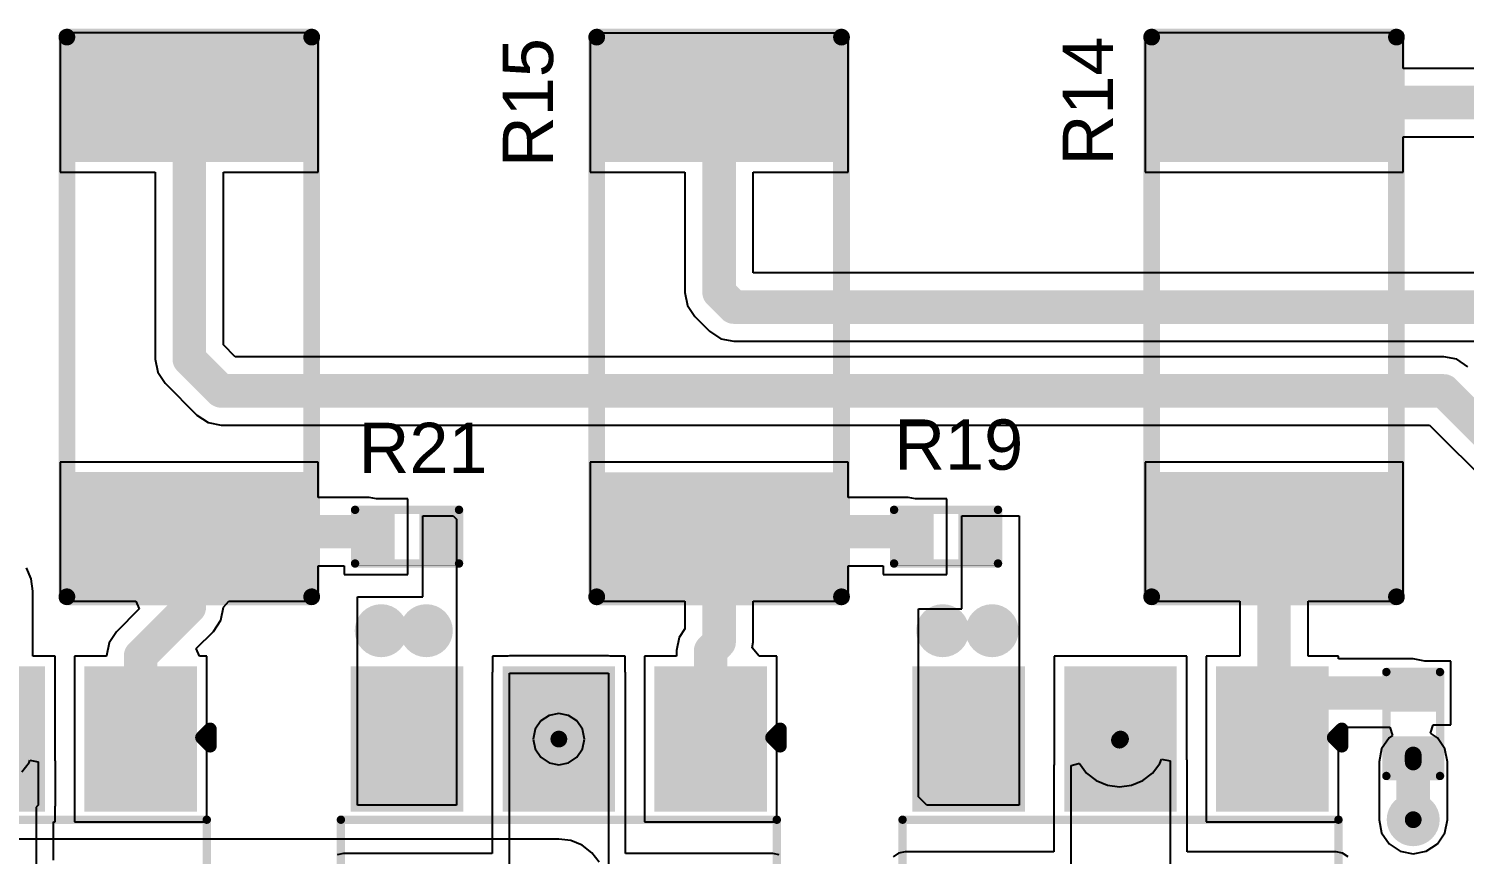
# Model space of a CAD drawing. Header units: inches. Extents: x -0.24 to 5.71, y -0.19 to 1.19.
# Drawn here: x 0.795 to 1.651, y 0.244 to 0.736 of the extents above; entities that cross this region are included whole.
import ezdxf

# ---------------------------------------------------------------- set-up
doc = ezdxf.new("R2010")
doc.units = ezdxf.units.IN
doc.header["$MEASUREMENT"] = 0
for name, color, linetype in [('Bottom Layer', 5, 'Continuous'), ('Bottom Solder', 6, 'Continuous'), ('Top Layer', 1, 'Continuous'), ('Top Overlay', 2, 'Continuous'), ('Top Paste', 8, 'Continuous'), ('Top Solder', 216, 'Continuous'), ('Via Holes', 16, 'Continuous')]:
    doc.layers.add(name, color=color, linetype=linetype)
doc.styles.add('Arial', font='', dxfattribs={"height": 0.2})
doc.styles.get('Arial').set_extended_font_data('Arial')

# ---------------------------------------------------------------- blocks, each defined once
blk = doc.blocks.new('RES_2512_17')
at = {"layer": 'Top Layer'}
for points in [[(-0.15944875, 0.06692915), (-0.09645665, 0.06692915), (-0.09645665, -0.06692915), (-0.15944875, -0.06692915)], [(0.09645675, 0.06692915), (0.15944885, 0.06692915), (0.15944885, -0.06692915), (0.09645675, -0.06692915)]]:
    blk.add_hatch(color=1, dxfattribs=at).paths.add_polyline_path(points)
at = {"layer": 'Top Paste'}
for points in [[(-0.15944875, 0.06692915), (-0.09645665, 0.06692915), (-0.09645665, -0.06692915), (-0.15944875, -0.06692915)], [(0.09645675, 0.06692915), (0.15944885, 0.06692915), (0.15944885, -0.06692915), (0.09645675, -0.06692915)]]:
    blk.add_hatch(color=8, dxfattribs=at).paths.add_polyline_path(points)
at = {"layer": 'Top Solder'}
for points in [[(-0.16344875, 0.07092915), (-0.09245665, 0.07092915), (-0.09245665, -0.07092915), (-0.16344875, -0.07092915)], [(0.09245675, 0.07092915), (0.16344885, 0.07092915), (0.16344885, -0.07092915), (0.09245675, -0.07092915)]]:
    blk.add_hatch(color=216, dxfattribs=at).paths.add_polyline_path(points)
at = {"layer": 'Top Overlay'}
for points in [[(-0.167, -0.073, 0.01, 0.01, 0), (-0.167, 0.073, 0.01, 0.01, 0)], [(0.1667936, 0.073, 0.01, 0.01, 0), (-0.167, 0.073, 0.01, 0.01, 0)], [(0.1667936, -0.073, 0.01, 0.01, 0), (0.1667936, 0.073, 0.01, 0.01, 0)], [(0.1667936, -0.073, 0.01, 0.01, 0), (-0.167, -0.073, 0.01, 0.01, 0)]]:
    blk.add_lwpolyline(points, format="xyseb", dxfattribs=at)
for points in [[(-0.1695, 0.073, 0.005, 0.005, 1), (-0.1645, 0.073, 0.005, 0.005, 1)], [(-0.1695, 0.073, 0.005, 0.005, 1), (-0.1645, 0.073, 0.005, 0.005, 1)], [(0.1642936, 0.073, 0.005, 0.005, 1), (0.1692936, 0.073, 0.005, 0.005, 1)], [(0.1642936, 0.073, 0.005, 0.005, 1), (0.1692936, 0.073, 0.005, 0.005, 1)], [(-0.1695, -0.073, 0.005, 0.005, 1), (-0.1645, -0.073, 0.005, 0.005, 1)], [(-0.1695, -0.073, 0.005, 0.005, 1), (-0.1645, -0.073, 0.005, 0.005, 1)], [(0.1642936, -0.073, 0.005, 0.005, 1), (0.1692936, -0.073, 0.005, 0.005, 1)], [(0.1642936, -0.073, 0.005, 0.005, 1), (0.1692936, -0.073, 0.005, 0.005, 1)]]:
    blk.add_lwpolyline(points, format="xyseb", close=True, dxfattribs=at)
blk = doc.blocks.new('R___0402_18')
at = {"layer": 'Top Layer'}
for points in [[(-0.0275, -0.0125), (-0.0275, 0.0125), (-0.009499999999999998, 0.0125), (-0.009500000000000001, -0.0125)], [(0.009499999999999998, -0.0125), (0.009500000000000001, 0.0125), (0.0275, 0.0125), (0.0275, -0.0125)]]:
    blk.add_hatch(color=1, dxfattribs=at).paths.add_polyline_path(points)
at = {"layer": 'Top Paste'}
for points in [[(-0.0275, -0.0125), (-0.0275, 0.0125), (-0.009499999999999998, 0.0125), (-0.009500000000000001, -0.0125)], [(0.009499999999999998, -0.0125), (0.009500000000000001, 0.0125), (0.0275, 0.0125), (0.0275, -0.0125)]]:
    blk.add_hatch(color=8, dxfattribs=at).paths.add_polyline_path(points)
at = {"layer": 'Top Solder'}
for points in [[(-0.0296654, -0.0146654), (-0.0296654, 0.0146654), (-0.007334599999999998, 0.0146654), (-0.007334600000000002, -0.0146654)], [(0.007334599999999998, -0.0146654), (0.007334600000000002, 0.0146654), (0.0296654, 0.0146654), (0.0296654, -0.0146654)]]:
    blk.add_hatch(color=216, dxfattribs=at).paths.add_polyline_path(points)
at = {"layer": 'Top Overlay'}
for points in [[(-0.031, 0.016, 0.005, 0.005, 0), (0.031, 0.016, 0.005, 0.005, 0)], [(-0.031, -0.016, 0.005, 0.005, 0), (-0.031, 0.016, 0.005, 0.005, 0)], [(0.031, -0.016, 0.005, 0.005, 0), (0.031, 0.016, 0.005, 0.005, 0)], [(-0.031, -0.016, 0.005, 0.005, 0), (0.031, -0.016, 0.005, 0.005, 0)], [(-0.032, -0.017, 0.000127, 0.000127, 0), (0.032, -0.017, 0.000127, 0.000127, 0)]]:
    blk.add_lwpolyline(points, format="xyseb", dxfattribs=at)
for points in [[(-0.03225, 0.016, 0.0025, 0.0025, 1), (-0.02975, 0.016, 0.0025, 0.0025, 1)], [(-0.03225, 0.016, 0.0025, 0.0025, 1), (-0.02975, 0.016, 0.0025, 0.0025, 1)], [(0.02975, 0.016, 0.0025, 0.0025, 1), (0.03225, 0.016, 0.0025, 0.0025, 1)], [(0.02975, 0.016, 0.0025, 0.0025, 1), (0.03225, 0.016, 0.0025, 0.0025, 1)], [(-0.03225, -0.016, 0.0025, 0.0025, 1), (-0.02975, -0.016, 0.0025, 0.0025, 1)], [(-0.03225, -0.016, 0.0025, 0.0025, 1), (-0.02975, -0.016, 0.0025, 0.0025, 1)], [(-0.0320317, -0.017, 6.35e-05, 6.35e-05, 1), (-0.0319683, -0.017, 6.35e-05, 6.35e-05, 1)], [(0.02975, -0.016, 0.0025, 0.0025, 1), (0.03225, -0.016, 0.0025, 0.0025, 1)], [(0.02975, -0.016, 0.0025, 0.0025, 1), (0.03225, -0.016, 0.0025, 0.0025, 1)], [(0.0319683, -0.017, 6.35e-05, 6.35e-05, 1), (0.0320317, -0.017, 6.35e-05, 6.35e-05, 1)]]:
    blk.add_lwpolyline(points, format="xyseb", close=True, dxfattribs=at)
blk = doc.blocks.new('R___0402_20')
at = {"layer": 'Top Layer'}
for points in [[(-0.0275, -0.0125), (-0.0275, 0.0125), (-0.009499999999999998, 0.0125), (-0.009500000000000001, -0.0125)], [(0.009499999999999998, -0.0125), (0.009500000000000001, 0.0125), (0.0275, 0.0125), (0.0275, -0.0125)]]:
    blk.add_hatch(color=1, dxfattribs=at).paths.add_polyline_path(points)
at = {"layer": 'Top Paste'}
for points in [[(-0.0275, -0.0125), (-0.0275, 0.0125), (-0.009499999999999998, 0.0125), (-0.009500000000000001, -0.0125)], [(0.009499999999999998, -0.0125), (0.009500000000000001, 0.0125), (0.0275, 0.0125), (0.0275, -0.0125)]]:
    blk.add_hatch(color=8, dxfattribs=at).paths.add_polyline_path(points)
at = {"layer": 'Top Solder'}
for points in [[(-0.0296654, -0.0146654), (-0.0296654, 0.0146654), (-0.007334599999999998, 0.0146654), (-0.007334600000000002, -0.0146654)], [(0.007334599999999998, -0.0146654), (0.007334600000000002, 0.0146654), (0.0296654, 0.0146654), (0.0296654, -0.0146654)]]:
    blk.add_hatch(color=216, dxfattribs=at).paths.add_polyline_path(points)
at = {"layer": 'Top Overlay'}
for points in [[(-0.031, -0.016, 0.005, 0.005, 0), (-0.031, 0.016, 0.005, 0.005, 0)], [(-0.031, 0.016, 0.005, 0.005, 0), (0.031, 0.016, 0.005, 0.005, 0)], [(0.031, -0.016, 0.005, 0.005, 0), (0.031, 0.016, 0.005, 0.005, 0)], [(-0.031, -0.016, 0.005, 0.005, 0), (0.031, -0.016, 0.005, 0.005, 0)], [(-0.032, -0.017, 0.000127, 0.000127, 0), (0.032, -0.017, 0.000127, 0.000127, 0)]]:
    blk.add_lwpolyline(points, format="xyseb", dxfattribs=at)
for points in [[(-0.03225, 0.016, 0.0025, 0.0025, 1), (-0.02975, 0.016, 0.0025, 0.0025, 1)], [(-0.03225, 0.016, 0.0025, 0.0025, 1), (-0.02975, 0.016, 0.0025, 0.0025, 1)], [(0.02975, 0.016, 0.0025, 0.0025, 1), (0.03225, 0.016, 0.0025, 0.0025, 1)], [(0.02975, 0.016, 0.0025, 0.0025, 1), (0.03225, 0.016, 0.0025, 0.0025, 1)], [(-0.03225, -0.016, 0.0025, 0.0025, 1), (-0.02975, -0.016, 0.0025, 0.0025, 1)], [(-0.03225, -0.016, 0.0025, 0.0025, 1), (-0.02975, -0.016, 0.0025, 0.0025, 1)], [(-0.0320317, -0.017, 6.35e-05, 6.35e-05, 1), (-0.0319683, -0.017, 6.35e-05, 6.35e-05, 1)], [(0.02975, -0.016, 0.0025, 0.0025, 1), (0.03225, -0.016, 0.0025, 0.0025, 1)], [(0.02975, -0.016, 0.0025, 0.0025, 1), (0.03225, -0.016, 0.0025, 0.0025, 1)], [(0.0319683, -0.017, 6.35e-05, 6.35e-05, 1), (0.0320317, -0.017, 6.35e-05, 6.35e-05, 1)]]:
    blk.add_lwpolyline(points, format="xyseb", close=True, dxfattribs=at)
blk = doc.blocks.new('R___0402_21')
at = {"layer": 'Top Layer'}
for points in [[(-0.0275, -0.0125), (-0.0275, 0.0125), (-0.009500000000000003, 0.0125), (-0.009499999999999996, -0.0125)], [(0.009500000000000003, -0.0125), (0.009499999999999996, 0.0125), (0.0275, 0.0125), (0.0275, -0.0125)]]:
    blk.add_hatch(color=1, dxfattribs=at).paths.add_polyline_path(points)
at = {"layer": 'Top Paste'}
for points in [[(-0.0275, -0.0125), (-0.0275, 0.0125), (-0.009500000000000003, 0.0125), (-0.009499999999999996, -0.0125)], [(0.009500000000000003, -0.0125), (0.009499999999999996, 0.0125), (0.0275, 0.0125), (0.0275, -0.0125)]]:
    blk.add_hatch(color=8, dxfattribs=at).paths.add_polyline_path(points)
at = {"layer": 'Top Solder'}
for points in [[(-0.0296654, -0.0146654), (-0.0296654, 0.0146654), (-0.007334600000000003, 0.0146654), (-0.007334599999999997, -0.0146654)], [(0.007334600000000003, -0.0146654), (0.007334599999999997, 0.0146654), (0.0296654, 0.0146654), (0.0296654, -0.0146654)]]:
    blk.add_hatch(color=216, dxfattribs=at).paths.add_polyline_path(points)
at = {"layer": 'Top Overlay'}
for points in [[(0.031, 0.016, 0.005, 0.005, 0), (-0.031, 0.016, 0.005, 0.005, 0)], [(-0.031, -0.016, 0.005, 0.005, 0), (-0.031, 0.016, 0.005, 0.005, 0)], [(0.031, -0.016, 0.005, 0.005, 0), (0.031, 0.016, 0.005, 0.005, 0)], [(0.031, -0.016, 0.005, 0.005, 0), (-0.031, -0.016, 0.005, 0.005, 0)], [(0.032, -0.017, 0.000127, 0.000127, 0), (-0.032, -0.017, 0.000127, 0.000127, 0)]]:
    blk.add_lwpolyline(points, format="xyseb", dxfattribs=at)
for points in [[(-0.03225, 0.016, 0.0025, 0.0025, 1), (-0.02975, 0.016, 0.0025, 0.0025, 1)], [(-0.03225, 0.016, 0.0025, 0.0025, 1), (-0.02975, 0.016, 0.0025, 0.0025, 1)], [(0.02975, 0.016, 0.0025, 0.0025, 1), (0.03225, 0.016, 0.0025, 0.0025, 1)], [(0.02975, 0.016, 0.0025, 0.0025, 1), (0.03225, 0.016, 0.0025, 0.0025, 1)], [(-0.03225, -0.016, 0.0025, 0.0025, 1), (-0.02975, -0.016, 0.0025, 0.0025, 1)], [(-0.03225, -0.016, 0.0025, 0.0025, 1), (-0.02975, -0.016, 0.0025, 0.0025, 1)], [(-0.0320317, -0.017, 6.35e-05, 6.35e-05, 1), (-0.0319683, -0.017, 6.35e-05, 6.35e-05, 1)], [(0.02975, -0.016, 0.0025, 0.0025, 1), (0.03225, -0.016, 0.0025, 0.0025, 1)], [(0.02975, -0.016, 0.0025, 0.0025, 1), (0.03225, -0.016, 0.0025, 0.0025, 1)], [(0.0319683, -0.017, 6.35e-05, 6.35e-05, 1), (0.0320317, -0.017, 6.35e-05, 6.35e-05, 1)]]:
    blk.add_lwpolyline(points, format="xyseb", close=True, dxfattribs=at)
blk = doc.blocks.new('RES_2512_24')
at = {"layer": 'Top Layer'}
for points in [[(-0.15944875, 0.06692915), (-0.09645665, 0.06692915), (-0.09645665, -0.06692915), (-0.15944875, -0.06692915)], [(0.09645675, 0.06692915), (0.15944885, 0.06692915), (0.15944885, -0.06692915), (0.09645675, -0.06692915)]]:
    blk.add_hatch(color=1, dxfattribs=at).paths.add_polyline_path(points)
at = {"layer": 'Top Paste'}
for points in [[(-0.15944875, 0.06692915), (-0.09645665, 0.06692915), (-0.09645665, -0.06692915), (-0.15944875, -0.06692915)], [(0.09645675, 0.06692915), (0.15944885, 0.06692915), (0.15944885, -0.06692915), (0.09645675, -0.06692915)]]:
    blk.add_hatch(color=8, dxfattribs=at).paths.add_polyline_path(points)
at = {"layer": 'Top Solder'}
for points in [[(-0.16344875, 0.07092915), (-0.09245665, 0.07092915), (-0.09245665, -0.07092915), (-0.16344875, -0.07092915)], [(0.09245675, 0.07092915), (0.16344885, 0.07092915), (0.16344885, -0.07092915), (0.09245675, -0.07092915)]]:
    blk.add_hatch(color=216, dxfattribs=at).paths.add_polyline_path(points)
at = {"layer": 'Top Overlay'}
for points in [[(0.1667936, 0.073, 0.01, 0.01, 0), (-0.167, 0.073, 0.01, 0.01, 0)], [(-0.167, -0.073, 0.01, 0.01, 0), (-0.167, 0.073, 0.01, 0.01, 0)], [(0.1667936, -0.073, 0.01, 0.01, 0), (0.1667936, 0.073, 0.01, 0.01, 0)], [(0.1667936, -0.073, 0.01, 0.01, 0), (-0.167, -0.073, 0.01, 0.01, 0)]]:
    blk.add_lwpolyline(points, format="xyseb", dxfattribs=at)
for points in [[(-0.1695, 0.073, 0.005, 0.005, 1), (-0.1645, 0.073, 0.005, 0.005, 1)], [(-0.1695, 0.073, 0.005, 0.005, 1), (-0.1645, 0.073, 0.005, 0.005, 1)], [(0.1642936, 0.073, 0.005, 0.005, 1), (0.1692936, 0.073, 0.005, 0.005, 1)], [(0.1642936, 0.073, 0.005, 0.005, 1), (0.1692936, 0.073, 0.005, 0.005, 1)], [(-0.1695, -0.073, 0.005, 0.005, 1), (-0.1645, -0.073, 0.005, 0.005, 1)], [(-0.1695, -0.073, 0.005, 0.005, 1), (-0.1645, -0.073, 0.005, 0.005, 1)], [(0.1642936, -0.073, 0.005, 0.005, 1), (0.1692936, -0.073, 0.005, 0.005, 1)], [(0.1642936, -0.073, 0.005, 0.005, 1), (0.1692936, -0.073, 0.005, 0.005, 1)]]:
    blk.add_lwpolyline(points, format="xyseb", close=True, dxfattribs=at)
blk = doc.blocks.new('RES_2512_25')
at = {"layer": 'Top Layer'}
for points in [[(-0.15944875, 0.06692915), (-0.09645665, 0.06692915), (-0.09645665, -0.06692915), (-0.15944875, -0.06692915)], [(0.09645675, 0.06692915), (0.15944885, 0.06692915), (0.15944885, -0.06692915), (0.09645675, -0.06692915)]]:
    blk.add_hatch(color=1, dxfattribs=at).paths.add_polyline_path(points)
at = {"layer": 'Top Paste'}
for points in [[(-0.15944875, 0.06692915), (-0.09645665, 0.06692915), (-0.09645665, -0.06692915), (-0.15944875, -0.06692915)], [(0.09645675, 0.06692915), (0.15944885, 0.06692915), (0.15944885, -0.06692915), (0.09645675, -0.06692915)]]:
    blk.add_hatch(color=8, dxfattribs=at).paths.add_polyline_path(points)
at = {"layer": 'Top Solder'}
for points in [[(-0.16344875, 0.07092915), (-0.09245665, 0.07092915), (-0.09245665, -0.07092915), (-0.16344875, -0.07092915)], [(0.09245675, 0.07092915), (0.16344885, 0.07092915), (0.16344885, -0.07092915), (0.09245675, -0.07092915)]]:
    blk.add_hatch(color=216, dxfattribs=at).paths.add_polyline_path(points)
at = {"layer": 'Top Overlay'}
for points in [[(-0.167, -0.073, 0.01, 0.01, 0), (-0.167, 0.073, 0.01, 0.01, 0)], [(0.1667936, 0.073, 0.01, 0.01, 0), (-0.167, 0.073, 0.01, 0.01, 0)], [(0.1667936, -0.073, 0.01, 0.01, 0), (0.1667936, 0.073, 0.01, 0.01, 0)], [(0.1667936, -0.073, 0.01, 0.01, 0), (-0.167, -0.073, 0.01, 0.01, 0)]]:
    blk.add_lwpolyline(points, format="xyseb", dxfattribs=at)
for points in [[(-0.1695, 0.073, 0.005, 0.005, 1), (-0.1645, 0.073, 0.005, 0.005, 1)], [(-0.1695, 0.073, 0.005, 0.005, 1), (-0.1645, 0.073, 0.005, 0.005, 1)], [(0.1642936, 0.073, 0.005, 0.005, 1), (0.1692936, 0.073, 0.005, 0.005, 1)], [(0.1642936, 0.073, 0.005, 0.005, 1), (0.1692936, 0.073, 0.005, 0.005, 1)], [(-0.1695, -0.073, 0.005, 0.005, 1), (-0.1645, -0.073, 0.005, 0.005, 1)], [(-0.1695, -0.073, 0.005, 0.005, 1), (-0.1645, -0.073, 0.005, 0.005, 1)], [(0.1642936, -0.073, 0.005, 0.005, 1), (0.1692936, -0.073, 0.005, 0.005, 1)], [(0.1642936, -0.073, 0.005, 0.005, 1), (0.1692936, -0.073, 0.005, 0.005, 1)]]:
    blk.add_lwpolyline(points, format="xyseb", close=True, dxfattribs=at)
blk = doc.blocks.new('SOT__223_37')
at = {"layer": 'Top Layer'}
for points in [[(-0.07480315, 0.1594489), (0.07480315, 0.1594489), (0.07480315, 0.0807087), (-0.07480315, 0.0807087)], [(-0.12007875, -0.0807086), (-0.06102365, -0.0807086), (-0.06102365, -0.1594488), (-0.12007875, -0.1594488)], [(-0.02952755, -0.0807086), (0.02952755, -0.0807086), (0.02952755, -0.1594488), (-0.02952755, -0.1594488)], [(0.06102365, -0.0807086), (0.12007875, -0.0807086), (0.12007875, -0.1594488), (0.06102365, -0.1594488)]]:
    blk.add_hatch(color=1, dxfattribs=at).paths.add_polyline_path(points)
at = {"layer": 'Top Paste'}
for points in [[(-0.07480315, 0.1594489), (0.07480315, 0.1594489), (0.07480315, 0.0807087), (-0.07480315, 0.0807087)], [(-0.12007875, -0.0807086), (-0.06102365, -0.0807086), (-0.06102365, -0.1594488), (-0.12007875, -0.1594488)], [(-0.02952755, -0.0807086), (0.02952755, -0.0807086), (0.02952755, -0.1594488), (-0.02952755, -0.1594488)], [(0.06102365, -0.0807086), (0.12007875, -0.0807086), (0.12007875, -0.1594488), (0.06102365, -0.1594488)]]:
    blk.add_hatch(color=8, dxfattribs=at).paths.add_polyline_path(points)
at = {"layer": 'Top Solder'}
for points in [[(-0.07880315, 0.1634489), (0.07880315, 0.1634489), (0.07880315, 0.0767087), (-0.07880315, 0.0767087)], [(-0.12407875, -0.0767086), (-0.05702365, -0.0767086), (-0.05702365, -0.1634488), (-0.12407875, -0.1634488)], [(-0.03352755, -0.0767086), (0.03352755, -0.0767086), (0.03352755, -0.1634488), (-0.03352755, -0.1634488)], [(0.05702365, -0.0767086), (0.12407875, -0.0767086), (0.12407875, -0.1634488), (0.05702365, -0.1634488)]]:
    blk.add_hatch(color=216, dxfattribs=at).paths.add_polyline_path(points)
at = {"layer": 'Top Overlay'}
for points in [[(0.13, 0.071, 0.005, 0.005, 0), (-0.13, 0.071, 0.005, 0.005, 0)], [(-0.13, 0.071, 0.005, 0.005, 0), (-0.13, -0.072, 0.005, 0.005, 0)], [(0.13, 0.071, 0.005, 0.005, 0), (0.13, -0.072, 0.005, 0.005, 0)], [(0.13, -0.072, 0.005, 0.005, 0), (-0.13, -0.072, 0.005, 0.005, 0)], [(-0.127, -0.121, 0.007874, 0.007874, 0), (-0.132, -0.116, 0.007874, 0.007874, 0)], [(-0.132, -0.116, 0.007874, 0.007874, 0), (-0.132, -0.126, 0.007874, 0.007874, 0)], [(-0.127, -0.121, 0.007874, 0.007874, 0), (-0.132, -0.126, 0.007874, 0.007874, 0)]]:
    blk.add_lwpolyline(points, format="xyseb", dxfattribs=at)
for points in [[(-0.13125, 0.071, 0.0025, 0.0025, 1), (-0.12875, 0.071, 0.0025, 0.0025, 1)], [(-0.13125, 0.071, 0.0025, 0.0025, 1), (-0.12875, 0.071, 0.0025, 0.0025, 1)], [(0.12875, 0.071, 0.0025, 0.0025, 1), (0.13125, 0.071, 0.0025, 0.0025, 1)], [(0.12875, 0.071, 0.0025, 0.0025, 1), (0.13125, 0.071, 0.0025, 0.0025, 1)], [(-0.13125, -0.072, 0.0025, 0.0025, 1), (-0.12875, -0.072, 0.0025, 0.0025, 1)], [(-0.13125, -0.072, 0.0025, 0.0025, 1), (-0.12875, -0.072, 0.0025, 0.0025, 1)], [(0.12875, -0.072, 0.0025, 0.0025, 1), (0.13125, -0.072, 0.0025, 0.0025, 1)], [(0.12875, -0.072, 0.0025, 0.0025, 1), (0.13125, -0.072, 0.0025, 0.0025, 1)], [(-0.1339685, -0.116, 0.003937, 0.003937, 1), (-0.1300315, -0.116, 0.003937, 0.003937, 1)], [(-0.1339685, -0.116, 0.003937, 0.003937, 1), (-0.1300315, -0.116, 0.003937, 0.003937, 1)], [(-0.1289685, -0.121, 0.003937, 0.003937, 1), (-0.1250315, -0.121, 0.003937, 0.003937, 1)], [(-0.1289685, -0.121, 0.003937, 0.003937, 1), (-0.1250315, -0.121, 0.003937, 0.003937, 1)], [(-0.1339685, -0.126, 0.003937, 0.003937, 1), (-0.1300315, -0.126, 0.003937, 0.003937, 1)], [(-0.1339685, -0.126, 0.003937, 0.003937, 1), (-0.1300315, -0.126, 0.003937, 0.003937, 1)]]:
    blk.add_lwpolyline(points, format="xyseb", close=True, dxfattribs=at)
blk = doc.blocks.new('SOT__223_39')
at = {"layer": 'Top Layer'}
for points in [[(-0.07480315, 0.1594489), (0.07480315, 0.1594489), (0.07480315, 0.0807087), (-0.07480315, 0.0807087)], [(-0.12007875, -0.0807086), (-0.06102365, -0.0807086), (-0.06102365, -0.1594488), (-0.12007875, -0.1594488)], [(-0.02952755, -0.0807086), (0.02952755, -0.0807086), (0.02952755, -0.1594488), (-0.02952755, -0.1594488)], [(0.06102365, -0.0807086), (0.12007875, -0.0807086), (0.12007875, -0.1594488), (0.06102365, -0.1594488)]]:
    blk.add_hatch(color=1, dxfattribs=at).paths.add_polyline_path(points)
at = {"layer": 'Top Paste'}
for points in [[(-0.07480315, 0.1594489), (0.07480315, 0.1594489), (0.07480315, 0.0807087), (-0.07480315, 0.0807087)], [(-0.12007875, -0.0807086), (-0.06102365, -0.0807086), (-0.06102365, -0.1594488), (-0.12007875, -0.1594488)], [(-0.02952755, -0.0807086), (0.02952755, -0.0807086), (0.02952755, -0.1594488), (-0.02952755, -0.1594488)], [(0.06102365, -0.0807086), (0.12007875, -0.0807086), (0.12007875, -0.1594488), (0.06102365, -0.1594488)]]:
    blk.add_hatch(color=8, dxfattribs=at).paths.add_polyline_path(points)
at = {"layer": 'Top Solder'}
for points in [[(-0.07880315, 0.1634489), (0.07880315, 0.1634489), (0.07880315, 0.0767087), (-0.07880315, 0.0767087)], [(-0.12407875, -0.0767086), (-0.05702365, -0.0767086), (-0.05702365, -0.1634488), (-0.12407875, -0.1634488)], [(-0.03352755, -0.0767086), (0.03352755, -0.0767086), (0.03352755, -0.1634488), (-0.03352755, -0.1634488)], [(0.05702365, -0.0767086), (0.12407875, -0.0767086), (0.12407875, -0.1634488), (0.05702365, -0.1634488)]]:
    blk.add_hatch(color=216, dxfattribs=at).paths.add_polyline_path(points)
at = {"layer": 'Top Overlay'}
for points in [[(0.13, 0.071, 0.005, 0.005, 0), (-0.13, 0.071, 0.005, 0.005, 0)], [(-0.13, 0.071, 0.005, 0.005, 0), (-0.13, -0.072, 0.005, 0.005, 0)], [(0.13, 0.071, 0.005, 0.005, 0), (0.13, -0.072, 0.005, 0.005, 0)], [(0.13, -0.072, 0.005, 0.005, 0), (-0.13, -0.072, 0.005, 0.005, 0)], [(-0.127, -0.121, 0.007874, 0.007874, 0), (-0.132, -0.116, 0.007874, 0.007874, 0)], [(-0.132, -0.116, 0.007874, 0.007874, 0), (-0.132, -0.126, 0.007874, 0.007874, 0)], [(-0.127, -0.121, 0.007874, 0.007874, 0), (-0.132, -0.126, 0.007874, 0.007874, 0)]]:
    blk.add_lwpolyline(points, format="xyseb", dxfattribs=at)
for points in [[(-0.13125, 0.071, 0.0025, 0.0025, 1), (-0.12875, 0.071, 0.0025, 0.0025, 1)], [(-0.13125, 0.071, 0.0025, 0.0025, 1), (-0.12875, 0.071, 0.0025, 0.0025, 1)], [(0.12875, 0.071, 0.0025, 0.0025, 1), (0.13125, 0.071, 0.0025, 0.0025, 1)], [(0.12875, 0.071, 0.0025, 0.0025, 1), (0.13125, 0.071, 0.0025, 0.0025, 1)], [(-0.13125, -0.072, 0.0025, 0.0025, 1), (-0.12875, -0.072, 0.0025, 0.0025, 1)], [(-0.13125, -0.072, 0.0025, 0.0025, 1), (-0.12875, -0.072, 0.0025, 0.0025, 1)], [(0.12875, -0.072, 0.0025, 0.0025, 1), (0.13125, -0.072, 0.0025, 0.0025, 1)], [(0.12875, -0.072, 0.0025, 0.0025, 1), (0.13125, -0.072, 0.0025, 0.0025, 1)], [(-0.1339685, -0.116, 0.003937, 0.003937, 1), (-0.1300315, -0.116, 0.003937, 0.003937, 1)], [(-0.1339685, -0.116, 0.003937, 0.003937, 1), (-0.1300315, -0.116, 0.003937, 0.003937, 1)], [(-0.1289685, -0.121, 0.003937, 0.003937, 1), (-0.1250315, -0.121, 0.003937, 0.003937, 1)], [(-0.1289685, -0.121, 0.003937, 0.003937, 1), (-0.1250315, -0.121, 0.003937, 0.003937, 1)], [(-0.1339685, -0.126, 0.003937, 0.003937, 1), (-0.1300315, -0.126, 0.003937, 0.003937, 1)], [(-0.1339685, -0.126, 0.003937, 0.003937, 1), (-0.1300315, -0.126, 0.003937, 0.003937, 1)]]:
    blk.add_lwpolyline(points, format="xyseb", close=True, dxfattribs=at)
blk = doc.blocks.new('SOT__223_41')
at = {"layer": 'Top Layer'}
for points in [[(-0.07480315, 0.1594489), (0.07480315, 0.1594489), (0.07480315, 0.0807087), (-0.07480315, 0.0807087)], [(-0.12007875, -0.0807086), (-0.06102365, -0.0807086), (-0.06102365, -0.1594488), (-0.12007875, -0.1594488)], [(-0.02952755, -0.0807086), (0.02952755, -0.0807086), (0.02952755, -0.1594488), (-0.02952755, -0.1594488)], [(0.06102365, -0.0807086), (0.12007875, -0.0807086), (0.12007875, -0.1594488), (0.06102365, -0.1594488)]]:
    blk.add_hatch(color=1, dxfattribs=at).paths.add_polyline_path(points)
at = {"layer": 'Top Paste'}
for points in [[(-0.07480315, 0.1594489), (0.07480315, 0.1594489), (0.07480315, 0.0807087), (-0.07480315, 0.0807087)], [(-0.12007875, -0.0807086), (-0.06102365, -0.0807086), (-0.06102365, -0.1594488), (-0.12007875, -0.1594488)], [(-0.02952755, -0.0807086), (0.02952755, -0.0807086), (0.02952755, -0.1594488), (-0.02952755, -0.1594488)], [(0.06102365, -0.0807086), (0.12007875, -0.0807086), (0.12007875, -0.1594488), (0.06102365, -0.1594488)]]:
    blk.add_hatch(color=8, dxfattribs=at).paths.add_polyline_path(points)
at = {"layer": 'Top Solder'}
for points in [[(-0.07880315, 0.1634489), (0.07880315, 0.1634489), (0.07880315, 0.0767087), (-0.07880315, 0.0767087)], [(-0.12407875, -0.0767086), (-0.05702365, -0.0767086), (-0.05702365, -0.1634488), (-0.12407875, -0.1634488)], [(-0.03352755, -0.0767086), (0.03352755, -0.0767086), (0.03352755, -0.1634488), (-0.03352755, -0.1634488)], [(0.05702365, -0.0767086), (0.12407875, -0.0767086), (0.12407875, -0.1634488), (0.05702365, -0.1634488)]]:
    blk.add_hatch(color=216, dxfattribs=at).paths.add_polyline_path(points)
at = {"layer": 'Top Overlay'}
for points in [[(0.13, 0.071, 0.005, 0.005, 0), (-0.13, 0.071, 0.005, 0.005, 0)], [(-0.13, 0.071, 0.005, 0.005, 0), (-0.13, -0.072, 0.005, 0.005, 0)], [(0.13, 0.071, 0.005, 0.005, 0), (0.13, -0.072, 0.005, 0.005, 0)], [(0.13, -0.072, 0.005, 0.005, 0), (-0.13, -0.072, 0.005, 0.005, 0)], [(-0.127, -0.121, 0.007874, 0.007874, 0), (-0.132, -0.116, 0.007874, 0.007874, 0)], [(-0.132, -0.116, 0.007874, 0.007874, 0), (-0.132, -0.126, 0.007874, 0.007874, 0)], [(-0.127, -0.121, 0.007874, 0.007874, 0), (-0.132, -0.126, 0.007874, 0.007874, 0)]]:
    blk.add_lwpolyline(points, format="xyseb", dxfattribs=at)
for points in [[(-0.13125, 0.071, 0.0025, 0.0025, 1), (-0.12875, 0.071, 0.0025, 0.0025, 1)], [(-0.13125, 0.071, 0.0025, 0.0025, 1), (-0.12875, 0.071, 0.0025, 0.0025, 1)], [(0.12875, 0.071, 0.0025, 0.0025, 1), (0.13125, 0.071, 0.0025, 0.0025, 1)], [(0.12875, 0.071, 0.0025, 0.0025, 1), (0.13125, 0.071, 0.0025, 0.0025, 1)], [(-0.13125, -0.072, 0.0025, 0.0025, 1), (-0.12875, -0.072, 0.0025, 0.0025, 1)], [(-0.13125, -0.072, 0.0025, 0.0025, 1), (-0.12875, -0.072, 0.0025, 0.0025, 1)], [(0.12875, -0.072, 0.0025, 0.0025, 1), (0.13125, -0.072, 0.0025, 0.0025, 1)], [(0.12875, -0.072, 0.0025, 0.0025, 1), (0.13125, -0.072, 0.0025, 0.0025, 1)], [(-0.1339685, -0.116, 0.003937, 0.003937, 1), (-0.1300315, -0.116, 0.003937, 0.003937, 1)], [(-0.1339685, -0.116, 0.003937, 0.003937, 1), (-0.1300315, -0.116, 0.003937, 0.003937, 1)], [(-0.1289685, -0.121, 0.003937, 0.003937, 1), (-0.1250315, -0.121, 0.003937, 0.003937, 1)], [(-0.1289685, -0.121, 0.003937, 0.003937, 1), (-0.1250315, -0.121, 0.003937, 0.003937, 1)], [(-0.1339685, -0.126, 0.003937, 0.003937, 1), (-0.1300315, -0.126, 0.003937, 0.003937, 1)], [(-0.1339685, -0.126, 0.003937, 0.003937, 1), (-0.1300315, -0.126, 0.003937, 0.003937, 1)]]:
    blk.add_lwpolyline(points, format="xyseb", close=True, dxfattribs=at)

msp = doc.modelspace()

# ---------------------------------------------------------------- hatches: boundary and pattern name
at = {"layer": 'Bottom Layer'}
h = msp.add_hatch(color=5, dxfattribs=at)
edge = h.paths.add_edge_path()
edge.add_arc((1.0054655, 0.377), 0.011811, 0, 360)
h = msp.add_hatch(color=5, dxfattribs=at)
edge = h.paths.add_edge_path()
edge.add_arc((1.0323709, 0.377), 0.011811, 0, 360)
h = msp.add_hatch(color=5, dxfattribs=at)
edge = h.paths.add_edge_path()
edge.add_arc((1.3403468, 0.377), 0.011811, 0, 360)
h = msp.add_hatch(color=5, dxfattribs=at)
edge = h.paths.add_edge_path()
edge.add_arc((1.3698468, 0.377), 0.011811, 0, 360)
h = msp.add_hatch(color=5, dxfattribs=at)
edge = h.paths.add_edge_path()
edge.add_arc((1.6210064, 0.2642804), 0.011811, 0, 360)
at = {"layer": 'Bottom Solder'}
h = msp.add_hatch(color=6, dxfattribs=at)
edge = h.paths.add_edge_path()
edge.add_arc((1.0054655, 0.377), 0.015811, 0, 360)
h = msp.add_hatch(color=6, dxfattribs=at)
edge = h.paths.add_edge_path()
edge.add_arc((1.0323709, 0.377), 0.015811, 0, 360)
h = msp.add_hatch(color=6, dxfattribs=at)
edge = h.paths.add_edge_path()
edge.add_arc((1.3403468, 0.377), 0.015811, 0, 360)
h = msp.add_hatch(color=6, dxfattribs=at)
edge = h.paths.add_edge_path()
edge.add_arc((1.3698468, 0.377), 0.015811, 0, 360)
h = msp.add_hatch(color=6, dxfattribs=at)
edge = h.paths.add_edge_path()
edge.add_arc((1.6210064, 0.2642804), 0.015811, 0, 360)
at = {"layer": 'Top Layer'}
h = msp.add_hatch(color=1, dxfattribs=at)
edge = h.paths.add_edge_path()
edge.add_arc((1.0054655, 0.377), 0.011811, 0, 360)
h = msp.add_hatch(color=1, dxfattribs=at)
edge = h.paths.add_edge_path()
edge.add_arc((1.0323709, 0.377), 0.011811, 0, 360)
h = msp.add_hatch(color=1, dxfattribs=at)
edge = h.paths.add_edge_path()
edge.add_arc((1.3403468, 0.377), 0.011811, 0, 360)
h = msp.add_hatch(color=1, dxfattribs=at)
edge = h.paths.add_edge_path()
edge.add_arc((1.3698468, 0.377), 0.011811, 0, 360)
h = msp.add_hatch(color=1, dxfattribs=at)
edge = h.paths.add_edge_path()
edge.add_arc((1.6210064, 0.2642804), 0.011811, 0, 360)
at = {"layer": 'Top Solder'}
h = msp.add_hatch(color=216, dxfattribs=at)
edge = h.paths.add_edge_path()
edge.add_arc((1.0054655, 0.377), 0.015811, 0, 360)
h = msp.add_hatch(color=216, dxfattribs=at)
edge = h.paths.add_edge_path()
edge.add_arc((1.0323709, 0.377), 0.015811, 0, 360)
h = msp.add_hatch(color=216, dxfattribs=at)
edge = h.paths.add_edge_path()
edge.add_arc((1.3403468, 0.377), 0.015811, 0, 360)
h = msp.add_hatch(color=216, dxfattribs=at)
edge = h.paths.add_edge_path()
edge.add_arc((1.3698468, 0.377), 0.015811, 0, 360)
h = msp.add_hatch(color=216, dxfattribs=at)
edge = h.paths.add_edge_path()
edge.add_arc((1.6210064, 0.2642804), 0.015811, 0, 360)
at = {"layer": 'Via Holes'}
h = msp.add_hatch(color=7, dxfattribs=at)
edge = h.paths.add_edge_path()
edge.add_arc((1.0054655, 0.377), 0.0059055, 0, 360)
h = msp.add_hatch(color=7, dxfattribs=at)
edge = h.paths.add_edge_path()
edge.add_arc((1.0323709, 0.377), 0.0059055, 0, 360)
h = msp.add_hatch(color=7, dxfattribs=at)
edge = h.paths.add_edge_path()
edge.add_arc((1.3403468, 0.377), 0.0059055, 0, 360)
h = msp.add_hatch(color=7, dxfattribs=at)
edge = h.paths.add_edge_path()
edge.add_arc((1.3698468, 0.377), 0.0059055, 0, 360)
h = msp.add_hatch(color=7, dxfattribs=at)
edge = h.paths.add_edge_path()
edge.add_arc((1.6210064, 0.2642804), 0.0059055, 0, 360)

# ---------------------------------------------------------------- linework, layer by layer
at = {"layer": 'Bottom Layer'}
for p, q in [((1.1114182, 0.2527373), (0.3, 0.2527373)), ((1.1185971, 0.2517922), (1.1114182, 0.2527373)), ((1.1252868, 0.2490212), (1.1185971, 0.2517922)), ((1.1310314, 0.2446132), (1.1252868, 0.2490212)), ((1.1354394, 0.2388686), (1.1310314, 0.2446132))]:
    msp.add_line(p, q, dxfattribs=at)
at = {"layer": 'Top Layer'}
for p, q in [((0.9679291, 0.7334644), (0.8140709, 0.7334644)), ((0.8140709, 0.7334644), (0.8140709, 0.6504724)), ((0.9679291, 0.6504724), (0.9679291, 0.7334644)), ((1.2839291, 0.7334487), (1.1300709, 0.7334487)), ((1.1300709, 0.7334487), (1.1300709, 0.6504567)), ((1.2839291, 0.6504567), (1.2839291, 0.7334487)), ((1.6149291, 0.7334644), (1.4610709, 0.7334644)), ((1.4610709, 0.7334644), (1.4610709, 0.6504724)), ((1.6149291, 0.7123602), (1.6149291, 0.7334644)), ((1.7780316, 0.7123602), (1.6149291, 0.7123602)), ((1.6149291, 0.6504724), (1.6149291, 0.6715766)), ((1.6149291, 0.6715766), (1.769585, 0.6715766)), ((0.8140709, 0.6504724), (0.8706082, 0.6504724)), ((0.8706082, 0.6504724), (0.8706082, 0.539)), ((0.9113918, 0.5474466), (0.9113918, 0.6504724)), ((0.9113918, 0.6504724), (0.9679291, 0.6504724)), ((1.1300709, 0.6504567), (1.1866082, 0.6504567)), ((1.1866082, 0.6504567), (1.1866082, 0.5787868)), ((1.2273918, 0.5903918), (1.2273918, 0.6504567)), ((1.2273918, 0.6504567), (1.2839291, 0.6504567)), ((1.4610709, 0.6504724), (1.6149291, 0.6504724)), ((1.7582805, 0.5903918), (1.2273918, 0.5903918)), ((1.1866082, 0.5787868), (1.1881604, 0.5709832)), ((1.1881604, 0.5709832), (1.1925808, 0.5643676)), ((1.1925808, 0.5643676), (1.2013676, 0.5555808)), ((1.2013676, 0.5555808), (1.2079832, 0.5511604)), ((1.2079832, 0.5511604), (1.2157868, 0.5496082)), ((1.2157868, 0.5496082), (1.7498339, 0.5496082)), ((0.9184466, 0.5403918), (0.9113918, 0.5474466)), ((1.6392578, 0.5403918), (0.9184466, 0.5403918)), ((1.6470614, 0.5388396), (1.6392578, 0.5403918)), ((0.8706082, 0.539), (0.8721604, 0.5311964)), ((0.8721604, 0.5311964), (0.8765808, 0.5245808)), ((1.653677, 0.5344192), (1.6470614, 0.5388396)), ((0.8765808, 0.5245808), (0.8955808, 0.5055808)), ((0.8955808, 0.5055808), (0.9021964, 0.5011604)), ((0.9021964, 0.5011604), (0.91, 0.4996081)), ((0.91, 0.4996081), (0.9100005, 0.4996082)), ((0.9100005, 0.4996082), (1.6308112, 0.4996082)), ((1.6308112, 0.4996082), (1.6668886, 0.4635308)), ((0.9679291, 0.4775589), (0.8140709, 0.4775589)), ((0.8140709, 0.4775589), (0.8140709, 0.3945669)), ((0.9679291, 0.456439), (0.9679291, 0.4775589)), ((1.2839291, 0.4775432), (1.1300709, 0.4775432)), ((1.1300709, 0.4775432), (1.1300709, 0.3945512)), ((1.2839291, 0.456439), (1.2839291, 0.4775432)), ((1.6149291, 0.4775589), (1.4610709, 0.4775589)), ((1.4610709, 0.4775589), (1.4610709, 0.3945669)), ((1.6149291, 0.3945669), (1.6149291, 0.4775589)), ((0.9982405, 0.456439), (0.9679291, 0.456439)), ((1.0026048, 0.4555709), (0.9982405, 0.456439)), ((1.0213709, 0.4555709), (1.0026048, 0.4555709)), ((1.0213709, 0.4105709), (1.0213709, 0.4555709)), ((1.3197164, 0.456439), (1.2839291, 0.456439)), ((1.3240807, 0.4555709), (1.3197164, 0.456439)), ((1.3428468, 0.4555709), (1.3240807, 0.4555709)), ((1.3428468, 0.4105709), (1.3428468, 0.4555709)), ((1.0303709, 0.3972064), (1.0303709, 0.4455709)), ((1.0303709, 0.4455709), (1.0483709, 0.4455709)), ((1.0483709, 0.4455709), (1.0503985, 0.4435433)), ((1.3518468, 0.4205709), (1.3518468, 0.4455709)), ((1.3518468, 0.4455709), (1.386, 0.4455709)), ((1.386, 0.4455709), (1.386, 0.273)), ((1.0503985, 0.4435433), (1.0503985, 0.272989)), ((1.3517212, 0.4204453), (1.3518468, 0.4205709)), ((1.3517212, 0.39), (1.3517212, 0.4204453)), ((0.7966813, 0.4078331), (0.7939103, 0.4145229)), ((0.9679291, 0.3945669), (0.9679291, 0.4156554)), ((0.9679291, 0.4156554), (0.9833709, 0.4156554)), ((0.9833709, 0.4156554), (0.9833709, 0.4105709)), ((1.2839291, 0.3945512), (1.2839291, 0.4156554)), ((1.2839291, 0.4156554), (1.3048468, 0.4156554)), ((1.3048468, 0.4156554), (1.3048468, 0.4105709)), ((0.7976264, 0.4006542), (0.7966813, 0.4078331)), ((0.9833709, 0.4105709), (1.0213709, 0.4105709)), ((1.3048468, 0.4105709), (1.3428468, 0.4105709)), ((0.7976264, 0.3617292), (0.7976264, 0.4006542)), ((0.8140709, 0.3945669), (0.8591957, 0.3945669)), ((0.8591957, 0.3945669), (0.8611091, 0.3899475)), ((0.9113919, 0.3909999), (0.9145646, 0.3945669)), ((0.9145646, 0.3945669), (0.9679291, 0.3945669)), ((0.9913433, 0.3972063), (1.0303709, 0.3972064)), ((0.9913433, 0.272989), (0.9913433, 0.3972063)), ((1.1300709, 0.3945512), (1.1866082, 0.3945512)), ((1.1866082, 0.3945512), (1.1866082, 0.3781163)), ((1.2273918, 0.3701394), (1.2273918, 0.3945512)), ((1.2273918, 0.3945512), (1.2839291, 0.3945512)), ((1.4610709, 0.3945669), (1.5176082, 0.3945669)), ((1.5176082, 0.3945669), (1.5176082, 0.3617292)), ((1.5583918, 0.3617292), (1.5583918, 0.3945669)), ((1.5583918, 0.3945669), (1.6149291, 0.3945669)), ((0.8611091, 0.3899475), (0.8475541, 0.3763925)), ((0.9098396, 0.3831964), (0.9113919, 0.3909999)), ((1.326, 0.2778472), (1.326, 0.39)), ((1.326, 0.39), (1.3517212, 0.39)), ((0.9054192, 0.3765808), (0.9098396, 0.3831964)), ((1.1866082, 0.3781163), (1.1831337, 0.3729163)), ((0.8431337, 0.3697769), (0.8415815, 0.3619733)), ((0.8475541, 0.3763925), (0.8431337, 0.3697769)), ((0.895187, 0.3663486), (0.9054189, 0.3765806)), ((0.9054189, 0.3765806), (0.9054192, 0.3765808)), ((1.1831337, 0.3729163), (1.1815815, 0.3651127)), ((1.2267135, 0.3667293), (1.2273918, 0.3701394)), ((0.8109496, 0.3617292), (0.7976264, 0.3617292)), ((0.8109496, 0.3007078), (0.8109496, 0.3617292)), ((0.8415815, 0.3617292), (0.8224458, 0.3617292)), ((0.8224458, 0.3617292), (0.8224458, 0.262989)), ((0.8415815, 0.3619733), (0.8415815, 0.3617292)), ((0.8971004, 0.3617292), (0.895187, 0.3663486)), ((0.9015008, 0.3617292), (0.8971004, 0.3617292)), ((0.9015008, 0.262989), (0.9015008, 0.3617292)), ((1.0809096, 0.3617292), (1.0718946, 0.3617292)), ((1.0718946, 0.3617292), (1.0718946, 0.3527146)), ((1.0818945, 0.3619251), (1.0809096, 0.3617292)), ((1.1409497, 0.3619251), (1.0818945, 0.3619251)), ((1.1419346, 0.3617292), (1.1409497, 0.3619251)), ((1.1509496, 0.3617292), (1.1419346, 0.3617292)), ((1.1509496, 0.3527146), (1.1509496, 0.3617292)), ((1.1815815, 0.3617292), (1.1624458, 0.3617292)), ((1.1624458, 0.3617292), (1.1624458, 0.262989)), ((1.1815815, 0.3651127), (1.1815815, 0.3617292)), ((1.2308169, 0.3617292), (1.2267135, 0.3667293)), ((1.2415008, 0.3617292), (1.2308169, 0.3617292)), ((1.2415008, 0.262989), (1.2415008, 0.3617292)), ((1.4859496, 0.3617292), (1.4068946, 0.3617292)), ((1.4068946, 0.3617292), (1.4068946, 0.2982485)), ((1.4859496, 0.3014168), (1.4859496, 0.3617292)), ((1.5176082, 0.3617292), (1.4974458, 0.3617292)), ((1.4974458, 0.3617292), (1.4974458, 0.262989)), ((1.5765008, 0.3617292), (1.5583918, 0.3617292)), ((1.5765008, 0.3602509), (1.5765008, 0.3617292)), ((1.621, 0.3602509), (1.5765008, 0.3602509)), ((1.6279972, 0.3588591), (1.621, 0.3602509)), ((1.0718946, 0.3527146), (1.0716986, 0.3517292)), ((1.0716986, 0.3517292), (1.0716986, 0.2441959)), ((1.0818945, 0.234), (1.0818945, 0.3517292)), ((1.0818945, 0.3517292), (1.1409497, 0.3517292)), ((1.1409497, 0.3517292), (1.1409497, 0.2348789)), ((1.1511456, 0.3517292), (1.1509496, 0.3527146)), ((1.1511456, 0.2441959), (1.1511456, 0.3517292)), ((1.6435, 0.3588591), (1.6279972, 0.3588591)), ((1.6435, 0.3208591), (1.6435, 0.3588591)), ((1.1055694, 0.3264888), (1.1006077, 0.3231735)), ((1.1114221, 0.327653), (1.1055694, 0.3264888)), ((1.1172748, 0.3264888), (1.1114221, 0.327653)), ((1.1222365, 0.3231735), (1.1172748, 0.3264888)), ((1.0972885, 0.3182079), (1.0961243, 0.3123552)), ((1.1006038, 0.3231696), (1.0972885, 0.3182079)), ((1.1006077, 0.3231735), (1.1006038, 0.3231696)), ((1.1255518, 0.3182118), (1.1222365, 0.3231735)), ((1.126716, 0.3123591), (1.1255518, 0.3182118)), ((1.5765008, 0.262989), (1.5765008, 0.3194673)), ((1.5765008, 0.3194673), (1.6070578, 0.3194673)), ((1.6070578, 0.3194673), (1.6085745, 0.3144673)), ((1.6313425, 0.3158591), (1.6328592, 0.3208591)), ((1.6328592, 0.3208591), (1.6435, 0.3208591)), ((1.0961243, 0.3123552), (1.0972885, 0.3065025)), ((1.1255518, 0.3065064), (1.126716, 0.3123591)), ((1.6065808, 0.3131351), (1.6021604, 0.3065195)), ((1.6085745, 0.3144673), (1.6065808, 0.3131351)), ((1.6354192, 0.3131351), (1.6313425, 0.3158591)), ((1.6354224, 0.3131319), (1.6354192, 0.3131351)), ((1.6398428, 0.3065163), (1.6354224, 0.3131319)), ((0.7954433, 0.2984904), (0.7959497, 0.2997129)), ((0.7959497, 0.2997129), (0.8009497, 0.2987183)), ((0.8109498, 0.3007073), (0.8109496, 0.3007078)), ((0.8109498, 0.2997028), (0.8109498, 0.3007073)), ((0.8111456, 0.2987183), (0.8109498, 0.2997028)), ((1.0972885, 0.3065025), (1.1006038, 0.3015408)), ((1.1006038, 0.3015408), (1.1055655, 0.2982255)), ((1.1172709, 0.2982255), (1.1222326, 0.3015408)), ((1.1222326, 0.3015408), (1.1222365, 0.3015447)), ((1.1222365, 0.3015447), (1.1255518, 0.3065064)), ((1.4698682, 0.2978109), (1.4709497, 0.3004219)), ((1.4709497, 0.3004219), (1.4759497, 0.2994273)), ((1.4859498, 0.3014163), (1.4859496, 0.3014168)), ((1.4859498, 0.3004118), (1.4859498, 0.3014163)), ((1.4861456, 0.2994273), (1.4859498, 0.3004118)), ((1.6021604, 0.3065195), (1.6006082, 0.2987159)), ((1.641395, 0.2987127), (1.6398428, 0.3065163)), ((0.7910353, 0.2927459), (0.7954433, 0.2984904)), ((0.8009497, 0.2987183), (0.8009497, 0.272989)), ((0.8111456, 0.272989), (0.8111456, 0.2987183)), ((1.1055655, 0.2982255), (1.1114182, 0.2970613)), ((1.1114182, 0.2970613), (1.1172709, 0.2982255)), ((1.4068338, 0.2972561), (1.4066986, 0.2965766)), ((1.4066986, 0.2965766), (1.4066986, 0.2451959)), ((1.4068946, 0.2982485), (1.4067912, 0.2979478)), ((1.4067912, 0.2979478), (1.4068338, 0.2972561)), ((1.4168945, 0.2965766), (1.4213789, 0.297759)), ((1.4168945, 0.235), (1.4168945, 0.2965766)), ((1.4213789, 0.297759), (1.4218945, 0.2977055)), ((1.4218945, 0.2977055), (1.4261816, 0.2921186)), ((1.4261816, 0.2921186), (1.4262338, 0.2920664)), ((1.4262338, 0.2920664), (1.4319783, 0.2876584)), ((1.4597157, 0.2876584), (1.4654602, 0.2920664)), ((1.4654602, 0.2920664), (1.4698682, 0.2978109)), ((1.4759497, 0.2994273), (1.4759497, 0.235)), ((1.4861456, 0.2451959), (1.4861456, 0.2994273)), ((1.6006082, 0.2987159), (1.6006114, 0.2986998)), ((1.6006114, 0.2986998), (1.6006114, 0.2642836)), ((1.641395, 0.2642836), (1.641395, 0.2987127)), ((1.4319783, 0.2876584), (1.438668, 0.2848875)), ((1.438668, 0.2848875), (1.445847, 0.2839424)), ((1.445847, 0.2839424), (1.453026, 0.2848875)), ((1.453026, 0.2848875), (1.4597157, 0.2876584)), ((1.3308582, 0.2729898), (1.326, 0.2778472)), ((0.8009497, 0.272989), (0.7997628, 0.2718021)), ((0.7997628, 0.2718021), (0.7997628, 0.23)), ((0.8109496, 0.2720036), (0.8111456, 0.272989)), ((0.8109496, 0.262989), (0.8109496, 0.2720036)), ((1.0503985, 0.272989), (0.9913433, 0.272989)), ((1.386, 0.273), (1.3308582, 0.2729898)), ((0.8099587, 0.2401959), (0.8099587, 0.262989)), ((0.8099587, 0.262989), (0.8109496, 0.262989)), ((0.8224458, 0.262989), (0.9015008, 0.262989)), ((1.1624458, 0.262989), (1.2415008, 0.262989)), ((1.4974458, 0.262989), (1.5765008, 0.262989)), ((1.6006114, 0.2642836), (1.6021636, 0.25648)), ((1.6398428, 0.25648), (1.641395, 0.2642836)), ((1.6021636, 0.25648), (1.606584, 0.2498644)), ((1.606584, 0.2498644), (1.6131996, 0.245444)), ((1.6288068, 0.245444), (1.6354224, 0.2498644)), ((1.6354224, 0.2498644), (1.6398428, 0.25648)), ((0.983, 0.2441959), (0.9790982, 0.2434198)), ((1.0716986, 0.2441959), (0.983, 0.2441959)), ((1.239, 0.2441959), (1.1511456, 0.2441959)), ((1.2429018, 0.2434198), (1.239, 0.2441959)), ((1.3140982, 0.2444198), (1.3107904, 0.2422096)), ((1.318, 0.2451959), (1.3140982, 0.2444198)), ((1.4066986, 0.2451959), (1.318, 0.2451959)), ((1.575, 0.2451959), (1.4861456, 0.2451959)), ((1.5789018, 0.2444198), (1.575, 0.2451959)), ((1.5822096, 0.2422096), (1.5789018, 0.2444198)), ((1.6131996, 0.245444), (1.6210032, 0.2438918)), ((1.6210032, 0.2438918), (1.6288068, 0.245444))]:
    msp.add_line(p, q, dxfattribs=at)
for points in [[(0.891, 0.539, 0.02, 0.02, 0), (0.891, 0.6919684, 0.02, 0.02, 0)], [(1.207, 0.5787868, 0.02, 0.02, 0), (1.207, 0.6919527, 0.02, 0.02, 0)], [(1.538, 0.6919684, 0.02, 0.02, 0), (1.7780316, 0.6919684, 0.02, 0.02, 0)], [(1.207, 0.5787868, 0.02, 0.02, 0), (1.2157868, 0.57, 0.02, 0.02, 0)], [(1.2157868, 0.57, 0.02, 0.02, 0), (1.7582805, 0.57, 0.02, 0.02, 0)], [(0.891, 0.539, 0.02, 0.02, 0), (0.91, 0.52, 0.02, 0.02, 0)], [(0.91, 0.52, 0.02, 0.02, 0), (1.6392578, 0.52, 0.02, 0.02, 0)], [(1.6392578, 0.52, 0.02, 0.02, 0), (1.6872804, 0.4719774, 0.02, 0.02, 0)], [(0.891, 0.4360629, 0.02, 0.02, 0), (0.8910157, 0.4360472, 0.02, 0.02, 0)], [(0.891, 0.391, 0.02, 0.02, 0), (0.891, 0.4360629, 0.02, 0.02, 0)], [(0.8910157, 0.4360472, 0.02, 0.02, 0), (0.9982405, 0.4360472, 0.02, 0.02, 0)], [(1.207, 0.4360472, 0.02, 0.02, 0), (1.3197164, 0.4360472, 0.02, 0.02, 0)], [(1.207, 0.3701394, 0.02, 0.02, 0), (1.207, 0.4360472, 0.02, 0.02, 0)], [(1.538, 0.3439895, 0.02, 0.02, 0), (1.538, 0.4360629, 0.02, 0.02, 0)], [(0.8619733, 0.3619733, 0.02, 0.02, 0), (0.891, 0.391, 0.02, 0.02, 0)], [(1.2019733, 0.3651127, 0.02, 0.02, 0), (1.207, 0.3701394, 0.02, 0.02, 0)], [(0.8619733, 0.3123591, 0.02, 0.02, 0), (0.8619733, 0.3619733, 0.02, 0.02, 0)], [(1.2019733, 0.3123591, 0.02, 0.02, 0), (1.2019733, 0.3651127, 0.02, 0.02, 0)], [(1.538, 0.3439895, 0.02, 0.02, 0), (1.5421304, 0.3398591, 0.02, 0.02, 0)], [(1.5421304, 0.3398591, 0.02, 0.02, 0), (1.621, 0.3398591, 0.02, 0.02, 0)], [(1.4457948, 0.3117318, 0.035, 0.035, 0), (1.445847, 0.3116796, 0.035, 0.035, 0)], [(1.1114182, 0.3123552, 0.01, 0.01, 0), (1.1114221, 0.3123591, 0.01, 0.01, 0)], [(1.4457948, 0.3117318, 0.01, 0.01, 0), (1.4464221, 0.3123591, 0.01, 0.01, 0)], [(1.621, 0.2987159, 0.02, 0.02, 0), (1.6210032, 0.2987127, 0.02, 0.02, 0)], [(1.6210032, 0.2642836, 0.02, 0.02, 0), (1.6210032, 0.2987127, 0.02, 0.02, 0)], [(1.621, 0.2987159, 0.01, 0.01, 0), (1.621, 0.3028591, 0.01, 0.01, 0)], [(1.6210032, 0.2642836, 0.01, 0.01, 0), (1.6210064, 0.2642804, 0.01, 0.01, 0)]]:
    msp.add_lwpolyline(points, format="xyseb", dxfattribs=at)
for points in [[(0.886, 0.6919684, 0.01, 0.01, 1), (0.896, 0.6919684, 0.01, 0.01, 1)], [(1.202, 0.6919527, 0.01, 0.01, 1), (1.212, 0.6919527, 0.01, 0.01, 1)], [(1.533, 0.6919684, 0.01, 0.01, 1), (1.543, 0.6919684, 0.01, 0.01, 1)], [(1.202, 0.5787868, 0.01, 0.01, 1), (1.212, 0.5787868, 0.01, 0.01, 1)], [(1.202, 0.5787868, 0.01, 0.01, 1), (1.212, 0.5787868, 0.01, 0.01, 1)], [(1.2107868, 0.57, 0.01, 0.01, 1), (1.2207868, 0.57, 0.01, 0.01, 1)], [(1.2107868, 0.57, 0.01, 0.01, 1), (1.2207868, 0.57, 0.01, 0.01, 1)], [(0.886, 0.539, 0.01, 0.01, 1), (0.896, 0.539, 0.01, 0.01, 1)], [(0.886, 0.539, 0.01, 0.01, 1), (0.896, 0.539, 0.01, 0.01, 1)], [(0.905, 0.52, 0.01, 0.01, 1), (0.915, 0.52, 0.01, 0.01, 1)], [(0.905, 0.52, 0.01, 0.01, 1), (0.915, 0.52, 0.01, 0.01, 1)], [(1.6342578, 0.52, 0.01, 0.01, 1), (1.6442578, 0.52, 0.01, 0.01, 1)], [(1.6342578, 0.52, 0.01, 0.01, 1), (1.6442578, 0.52, 0.01, 0.01, 1)], [(0.886, 0.4360629, 0.01, 0.01, 1), (0.896, 0.4360629, 0.01, 0.01, 1)], [(0.886, 0.4360629, 0.01, 0.01, 1), (0.896, 0.4360629, 0.01, 0.01, 1)], [(0.8860157, 0.4360472, 0.01, 0.01, 1), (0.8960157, 0.4360472, 0.01, 0.01, 1)], [(0.8860157, 0.4360472, 0.01, 0.01, 1), (0.8960157, 0.4360472, 0.01, 0.01, 1)], [(0.9932405, 0.4360472, 0.01, 0.01, 1), (1.0032405, 0.4360472, 0.01, 0.01, 1)], [(1.202, 0.4360472, 0.01, 0.01, 1), (1.212, 0.4360472, 0.01, 0.01, 1)], [(1.202, 0.4360472, 0.01, 0.01, 1), (1.212, 0.4360472, 0.01, 0.01, 1)], [(1.3147164, 0.4360472, 0.01, 0.01, 1), (1.3247164, 0.4360472, 0.01, 0.01, 1)], [(1.533, 0.4360629, 0.01, 0.01, 1), (1.543, 0.4360629, 0.01, 0.01, 1)], [(0.886, 0.391, 0.01, 0.01, 1), (0.896, 0.391, 0.01, 0.01, 1)], [(0.886, 0.391, 0.01, 0.01, 1), (0.896, 0.391, 0.01, 0.01, 1)], [(1.202, 0.3701394, 0.01, 0.01, 1), (1.212, 0.3701394, 0.01, 0.01, 1)], [(1.202, 0.3701394, 0.01, 0.01, 1), (1.212, 0.3701394, 0.01, 0.01, 1)], [(0.8569733, 0.3619733, 0.01, 0.01, 1), (0.8669733, 0.3619733, 0.01, 0.01, 1)], [(0.8569733, 0.3619733, 0.01, 0.01, 1), (0.8669733, 0.3619733, 0.01, 0.01, 1)], [(1.1969733, 0.3651127, 0.01, 0.01, 1), (1.2069733, 0.3651127, 0.01, 0.01, 1)], [(1.1969733, 0.3651127, 0.01, 0.01, 1), (1.2069733, 0.3651127, 0.01, 0.01, 1)], [(1.533, 0.3439895, 0.01, 0.01, 1), (1.543, 0.3439895, 0.01, 0.01, 1)], [(1.533, 0.3439895, 0.01, 0.01, 1), (1.543, 0.3439895, 0.01, 0.01, 1)], [(1.5371304, 0.3398591, 0.01, 0.01, 1), (1.5471304, 0.3398591, 0.01, 0.01, 1)], [(1.5371304, 0.3398591, 0.01, 0.01, 1), (1.5471304, 0.3398591, 0.01, 0.01, 1)], [(1.616, 0.3398591, 0.01, 0.01, 1), (1.626, 0.3398591, 0.01, 0.01, 1)], [(1.4370448, 0.3117318, 0.0175, 0.0175, 1), (1.4545448, 0.3117318, 0.0175, 0.0175, 1)], [(1.437097, 0.3116796, 0.0175, 0.0175, 1), (1.454597, 0.3116796, 0.0175, 0.0175, 1)], [(0.8569733, 0.3123591, 0.01, 0.01, 1), (0.8669733, 0.3123591, 0.01, 0.01, 1)], [(1.1089182, 0.3123552, 0.005, 0.005, 1), (1.1139182, 0.3123552, 0.005, 0.005, 1)], [(1.1089221, 0.3123591, 0.005, 0.005, 1), (1.1139221, 0.3123591, 0.005, 0.005, 1)], [(1.1969733, 0.3123591, 0.01, 0.01, 1), (1.2069733, 0.3123591, 0.01, 0.01, 1)], [(1.4439221, 0.3123591, 0.005, 0.005, 1), (1.4489221, 0.3123591, 0.005, 0.005, 1)], [(1.4432948, 0.3117318, 0.005, 0.005, 1), (1.4482948, 0.3117318, 0.005, 0.005, 1)], [(1.616, 0.2987159, 0.01, 0.01, 1), (1.626, 0.2987159, 0.01, 0.01, 1)], [(1.6160032, 0.2987127, 0.01, 0.01, 1), (1.6260032, 0.2987127, 0.01, 0.01, 1)], [(1.6160032, 0.2987127, 0.01, 0.01, 1), (1.6260032, 0.2987127, 0.01, 0.01, 1)], [(1.6185, 0.3028591, 0.005, 0.005, 1), (1.6235, 0.3028591, 0.005, 0.005, 1)], [(1.6185, 0.2987159, 0.005, 0.005, 1), (1.6235, 0.2987159, 0.005, 0.005, 1)], [(1.6160032, 0.2642836, 0.01, 0.01, 1), (1.6260032, 0.2642836, 0.01, 0.01, 1)], [(1.6185032, 0.2642836, 0.005, 0.005, 1), (1.6235032, 0.2642836, 0.005, 0.005, 1)], [(1.6185064, 0.2642804, 0.005, 0.005, 1), (1.6235064, 0.2642804, 0.005, 0.005, 1)]]:
    msp.add_lwpolyline(points, format="xyseb", close=True, dxfattribs=at)

# ---------------------------------------------------------------- block references
for name, p, rotation in [('RES_2512_17', (0.891, 0.5640157), 270), ('RES_2512_24', (1.207, 0.564), 270), ('RES_2512_25', (1.538, 0.5640157), 270), ('SOT__223_37', (0.7714221, 0.1922804), 180), ('SOT__223_39', (1.1114221, 0.1922804), 180), ('SOT__223_41', (1.4464221, 0.1922804), 180), ('R___0402_21', (1.621, 0.3213591), 270)]:
    msp.add_blockref(name, p, dxfattribs=dict(rotation=rotation))
for name, p in [('R___0402_18', (1.0208709, 0.4330709)), ('R___0402_20', (1.3423468, 0.4330709))]:
    msp.add_blockref(name, p)

# ---------------------------------------------------------------- texts
at = {"layer": 'Top Overlay', "style": 'Arial'}
for s, p in [('R15', (1.1079951, 0.6535122)), ('R14', (1.4419951, 0.6545122))]:
    msp.add_text(s, height=0.03, rotation=90, dxfattribs=at).set_placement(p)
for s, p in [('R21', (0.9920113, 0.4710049)), ('R19', (1.3115122, 0.4730049))]:
    msp.add_text(s, height=0.03, dxfattribs=at).set_placement(p)

doc.saveas('drawing.dxf')
